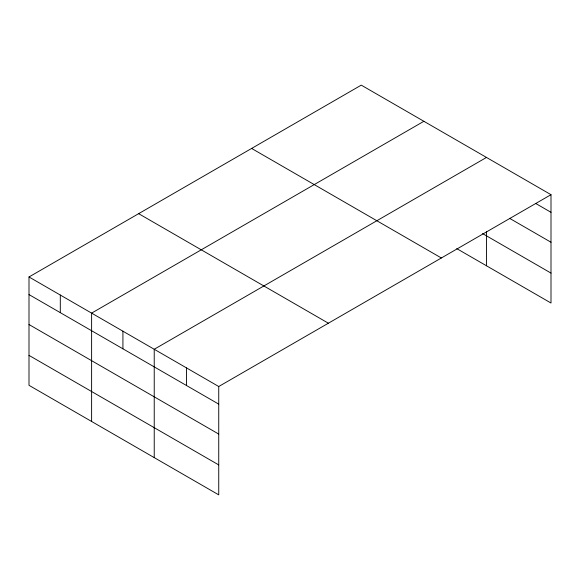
<?xml version="1.0" encoding="UTF-8"?>
<svg xmlns="http://www.w3.org/2000/svg" width="580" height="580" viewBox="0 0 580 580"><rect width="100%" height="100%" fill="white"/><g stroke="black" fill="none" stroke-linecap="round" stroke-linejoin="round"><path stroke-width="0.87" d="M456.75 248.617L551 303.028L551 194.684L361.26 85.137L29 276.972L29 385.316L218.74 494.863L218.74 386.512L29 276.972M423.878 121.293L91.611 313.12L91.611 421.464M486.489 157.441L154.229 349.269L154.229 457.613M218.74 386.512L551 194.684M535.637 203.428L551 212.302M509.53 218.298L551 242.237M482.575 233.588L551 273.093M251.618 148.444L441.351 257.984M138.649 213.665L328.381 323.212M29 294.582L218.74 404.129M29 324.524L218.74 434.072M29 355.373L218.74 464.921M486.489 231.435L486.489 265.785M186.485 367.894L186.485 385.504M122.924 331.195L122.924 348.805M60.306 295.046L60.306 312.656"/></g></svg>
